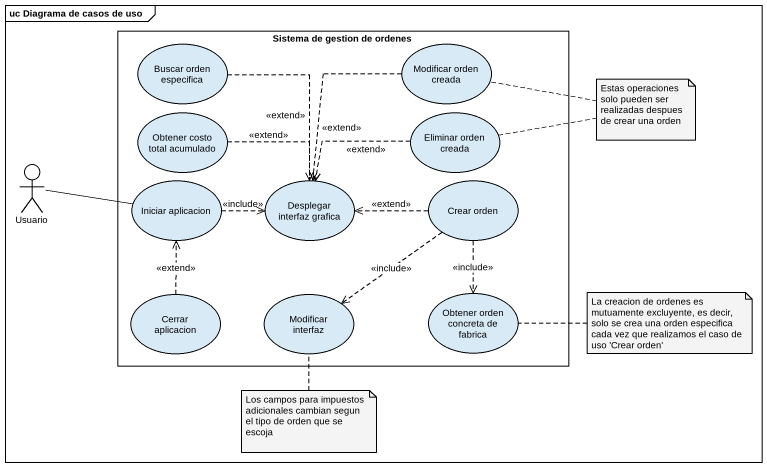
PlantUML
@startuml
mainframe uc Diagrama de casos de uso
rectangle "Sistema de gestion de ordenes" as Sistema_de_gestion_de {
  usecase "Buscar orden especifica" as Buscar_orden_especifica
  usecase "Modificar orden creada" as Modificar_orden_creada
  usecase "Obtener costo total acumulado" as Obtener_costo_total
  usecase "Eliminar orden creada" as Eliminar_orden_creada
  usecase "Iniciar aplicacion" as Iniciar_aplicacion
  usecase "Desplegar interfaz grafica" as Desplegar_interfaz_grafica
  usecase "Crear orden" as Crear_orden
  usecase "Cerrar aplicacion" as Cerrar_aplicacion
  usecase "Modificar interfaz" as Modificar_interfaz
  usecase "Obtener orden concreta de fabrica" as Obtener_orden_concreta_de
}
actor Usuario
Buscar_orden_especifica ..> Desplegar_interfaz_grafica : <<extend>>
Modificar_orden_creada ..> Desplegar_interfaz_grafica : <<extend>>
Obtener_costo_total .right.> Desplegar_interfaz_grafica : <<extend>>
Eliminar_orden_creada .left.> Desplegar_interfaz_grafica : <<extend>>
Usuario -right- Iniciar_aplicacion
Iniciar_aplicacion .right.> Desplegar_interfaz_grafica : <<include>>
Crear_orden .left.> Desplegar_interfaz_grafica : <<extend>>
Crear_orden ..> Modificar_interfaz : <<include>>
Crear_orden ..> Obtener_orden_concreta_de : <<include>>
Cerrar_aplicacion .up.> Iniciar_aplicacion : <<extend>>
note as N1
  Estas operaciones solo pueden ser realizadas despues de crear una orden
end note
N1 .. Modificar_orden_creada
N1 .. Eliminar_orden_creada
note right of Obtener_orden_concreta_de : La creacion de ordenes es mutuamente excluyente, es decir, solo se crea una orden especifica cada vez que realizamos el caso de uso 'Crear orden'
note bottom of Modificar_interfaz : Los campos para impuestos adicionales cambian segun el tipo de orden que se escoja
@enduml
